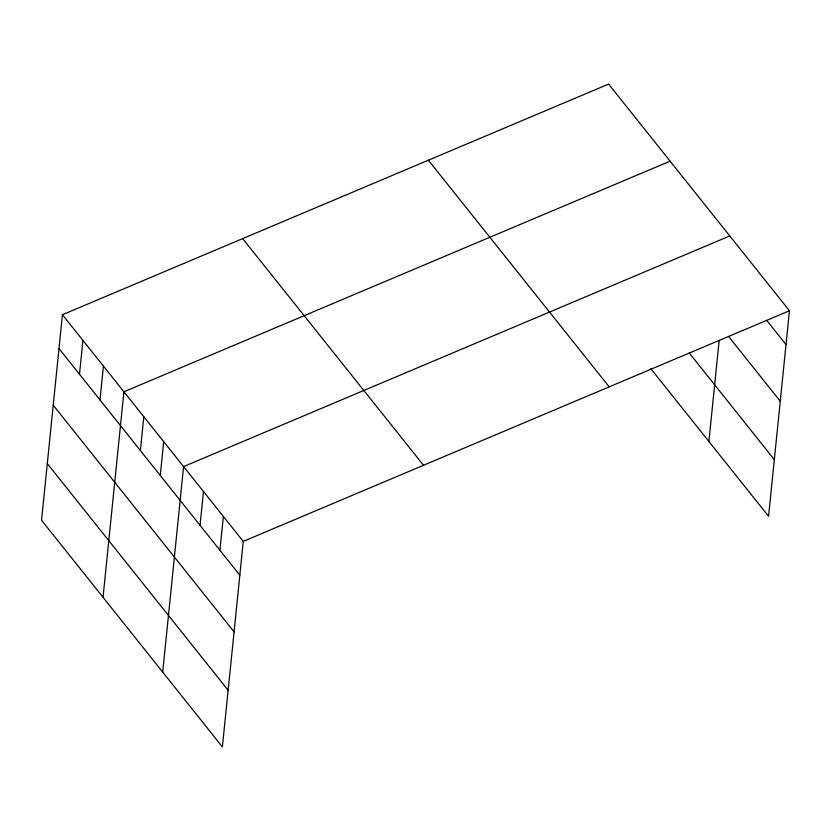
<?xml version="1.0" encoding="UTF-8"?>
<svg xmlns="http://www.w3.org/2000/svg" width="831" height="831" viewBox="0 0 831 831"><rect width="100%" height="100%" fill="white"/><g stroke="black" fill="none" stroke-linecap="round" stroke-linejoin="round"><path stroke-width="1.25" d="M62.429 314.72L41.55 520.248L222.386 746.903L243.265 541.386L62.429 314.72L608.614 84.097L789.45 310.752L768.571 516.28L650.808 368.673M79.485 374.23L82.923 340.409M99.98 399.919L103.418 366.097M103.034 597.312L123.912 391.785L670.098 161.162M140.366 450.537L143.805 416.726M160.258 475.477L163.697 441.656M162.71 672.102L183.589 466.586L729.774 235.952M200.042 525.337L203.481 491.516M219.935 550.267L223.373 516.456M708.895 441.479L719.168 340.398M243.265 541.386L789.45 310.752M766.92 320.641L786.012 344.574M728.538 336.41L780.257 401.238M689.19 352.905L774.326 459.616M428.37 160.206L609.206 386.862M242.673 238.622L423.509 465.277M58.991 348.542L239.827 575.208M53.236 405.206L234.072 631.861M47.305 463.584L228.141 690.249"/></g></svg>
